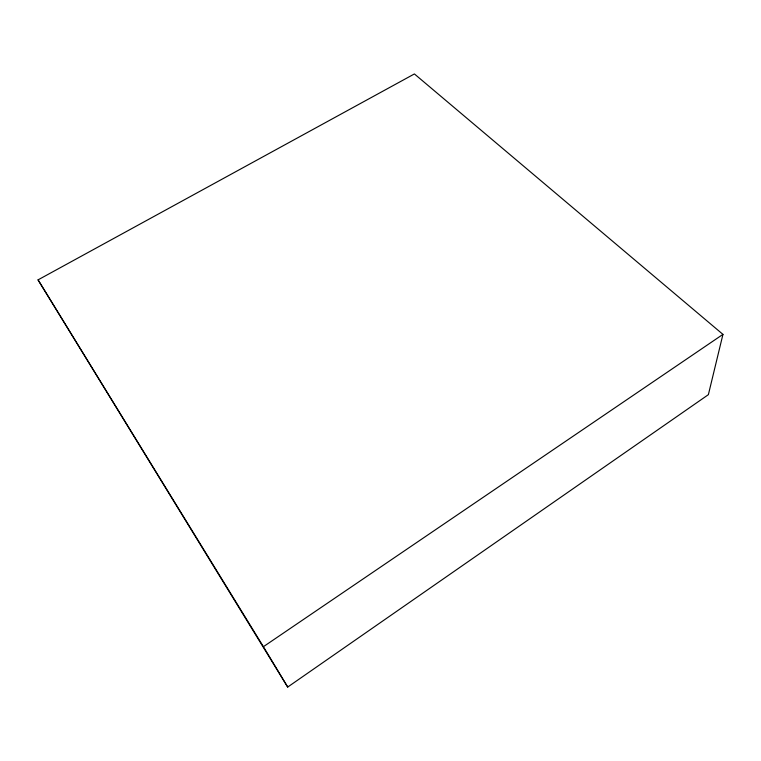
<?xml version="1.0" encoding="UTF-8"?>
<svg xmlns="http://www.w3.org/2000/svg" width="761" height="761" viewBox="0 0 761 761"><rect width="100%" height="100%" fill="white"/><g stroke="black" fill="none" stroke-linecap="round" stroke-linejoin="round"><path stroke-width="1.14" d="M722.95 334.383L708.377 394.664L287.706 687.059L38.05 279.867L414.403 73.941L722.95 334.383L263.401 646.698L287.706 687.059M38.05 279.867L263.401 646.698"/></g></svg>
